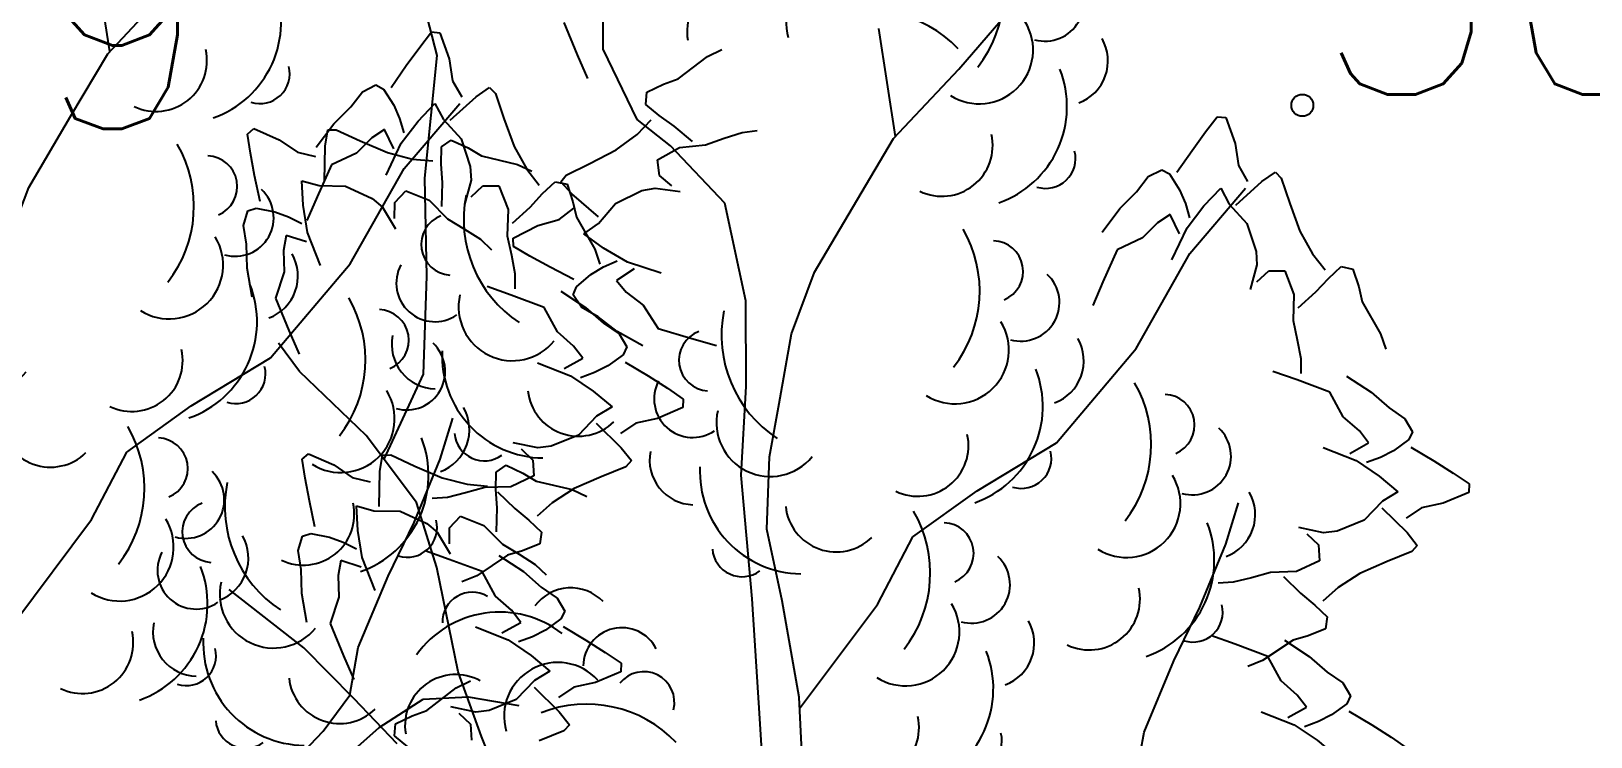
# Model space of a CAD drawing. Extents: x 524954 to 526204, y 9523489 to 9524010.
# Drawn here: x 525999 to 526006.13, y 9523816.6 to 9523819.83 of the extents above; entities that cross this region are included whole.
import ezdxf

# ---------------------------------------------------------------- set-up
doc = ezdxf.new("R2010")
doc.units = 0
doc.header["$PDMODE"] = 33
doc.header["$PDSIZE"] = 0.1
doc.linetypes.add('ACAD_ISO12W100', pattern=[21, 12, -3, 0, -3, 0, -3])
for name, color, linetype in [('Arbre', 34, 'ACAD_ISO12W100'), ('TopoAlt', 3, 'Continuous'), ('TOPOJIS', 7, 'Continuous')]:
    doc.layers.add(name, color=color, linetype=linetype)
doc.styles.add('Simplex 1.0', font='Simplex.shx', dxfattribs={"width": 0.99, "height": 1})

# ---------------------------------------------------------------- blocks, each defined once
blk = doc.blocks.new('TCPOINT M')
at = {"color": 0}
blk.add_point((0, 0), dxfattribs=at)
at = {"layer": 'TopoAlt', "style": 'Simplex 1.0', "width": 0.99}
blk.add_attdef('ALT', (0.15, 0.15), '', height=1, dxfattribs=at)
blk = doc.blocks.new('v088')
at = {"linetype": 'Continuous'}
for p, q in [((-0.9911, 10.5198), (-0.9914, 10.8307)), ((0.6339, 10.4293), (0.9679, 10.8157)), ((-1.7492, 10.4915), (-1.8168, 10.7513)), ((-1.1708, 10.642), (-1.1094, 10.4942)), ((0.3448, 10.1217), (0.2693, 10.6145)), ((-1.8059, 9.9306), (-1.7492, 10.4915)), ((-1.1094, 10.4942), (-1.0628, 10.3867)), ((-0.8352, 10.1996), (-0.9911, 10.5198)), ((-0.648, 10.3846), (-0.514, 10.4875)), ((-0.514, 10.4875), (-0.4484, 10.5194)), ((0.3358, 10.1122), (0.6339, 10.4293)), ((-0.7912, 10.3231), (-0.7146, 10.3603)), ((-0.7146, 10.3603), (-0.648, 10.3846)), ((-0.7957, 10.2682), (-0.7912, 10.3231)), ((-0.7348, 10.218), (-0.7957, 10.2682)), ((-0.8359, 10.1311), (-0.7709, 10.1978)), ((-0.6834, 10.0784), (-0.8352, 10.1996)), ((-0.6662, 10.1688), (-0.7348, 10.218)), ((1.7617, 10.1424), (1.8156, 10.2117)), ((1.8156, 10.2117), (1.8541, 10.2078)), ((1.8541, 10.2078), (1.8964, 10.0886)), ((-2.6162, 10.1323), (-2.587, 10.1577)), ((-2.6028, 10.0456), (-2.6162, 10.1323)), ((-2.587, 10.1577), (-2.4712, 10.1066)), ((-2.2608, 10.0773), (-2.2494, 10.1511)), ((-2.2494, 10.1511), (-2.2113, 10.1522)), ((-2.2113, 10.1522), (-2.101, 10.101)), ((-0.9313, 10.0604), (-0.8359, 10.1311)), ((-0.5833, 10.0982), (-0.6662, 10.1688)), ((-0.4378, 10.1134), (-0.3559, 10.1397)), ((-0.3559, 10.1397), (-0.2873, 10.1487)), ((1.7002, 10.0578), (1.7617, 10.1424)), ((-2.4712, 10.1066), (-2.3879, 10.0492)), ((-2.3879, 10.0492), (-2.3057, 10.0298)), ((-2.2643, 9.9167), (-2.2608, 10.0773)), ((-2.101, 10.101), (-1.977, 10.0475)), ((-1.7305, 9.9947), (-1.7301, 10.0737)), ((-1.7301, 10.0737), (-1.6848, 10.1049)), ((-1.6848, 10.1049), (-1.6075, 10.069)), ((-1.6075, 10.069), (-1.5466, 10.0327)), ((-1.0512, 9.9981), (-0.9313, 10.0604)), ((-0.7431, 10.0152), (-0.6418, 10.0712)), ((-0.4354, 9.8162), (-0.6834, 10.0784)), ((-0.6418, 10.0712), (-0.5231, 10.0829)), ((-0.5231, 10.0829), (-0.4378, 10.1134)), ((0.1676, 9.8288), (0.3358, 10.1122)), ((1.631, 9.9578), (1.7002, 10.0578)), ((1.8964, 10.0886), (1.9118, 9.9886)), ((-2.5835, 9.9428), (-2.6028, 10.0456)), ((-1.977, 10.0475), (-1.8618, 10.0181)), ((-1.8618, 10.0181), (-1.7691, 10.0099)), ((-1.7254, 9.9105), (-1.7305, 9.9947)), ((-1.5466, 10.0327), (-1.3822, 9.9939)), ((-1.3822, 9.9939), (-1.316, 9.9632)), ((-1.1606, 9.945), (-1.0512, 9.9981)), ((-0.7336, 9.9427), (-0.7431, 10.0152)), ((1.9118, 9.9886), (1.9541, 9.9155)), ((-2.5582, 9.8238), (-2.5835, 9.9428)), ((-2.3678, 9.9191), (-2.2883, 9.8969)), ((-2.3619, 9.8077), (-2.3678, 9.9191)), ((-1.7966, 9.483), (-1.8059, 9.9306)), ((-1.7277, 9.8016), (-1.7254, 9.9105)), ((-1.1838, 9.9148), (-1.1606, 9.945)), ((-1.1339, 9.8592), (-1.1838, 9.9148)), ((-0.677, 9.8958), (-0.7336, 9.9427)), ((1.4463, 9.8693), (1.5002, 9.9386)), ((1.5002, 9.9386), (1.5617, 9.9693)), ((1.5617, 9.9693), (1.5963, 9.9501)), ((1.5963, 9.9501), (1.6425, 9.877)), ((1.9002, 9.8078), (2.0195, 9.9155)), ((2.0195, 9.9155), (2.081, 9.9578)), ((2.081, 9.9578), (2.1079, 9.9309)), ((2.1079, 9.9309), (2.1464, 9.8155)), ((-2.2883, 9.8969), (-2.1685, 9.895)), ((-2.1685, 9.895), (-2.0471, 9.8386)), ((-2.0471, 9.8386), (-1.9997, 9.7992)), ((-1.9432, 9.8199), (-1.893, 9.873)), ((-1.893, 9.873), (-1.7856, 9.8299)), ((-1.0116, 9.755), (-1.1339, 9.8592)), ((-0.9342, 9.8156), (-0.8138, 9.874)), ((-0.8138, 9.874), (-0.7533, 9.8858)), ((-0.7533, 9.8858), (-0.6387, 9.8698)), ((1.3694, 9.7924), (1.4463, 9.8693)), ((1.6425, 9.877), (1.6694, 9.8155)), ((1.6901, 9.587), (1.945, 9.8846)), ((1.7541, 9.8039), (1.831, 9.8847)), ((1.831, 9.8847), (1.8695, 9.8116)), ((-2.634, 9.7155), (-2.6142, 9.7814)), ((-2.6142, 9.7814), (-2.5764, 9.7933)), ((-2.5764, 9.7933), (-2.4916, 9.7768)), ((-2.4916, 9.7768), (-2.4283, 9.7541)), ((-2.3419, 9.6831), (-2.3619, 9.8077)), ((-1.9997, 9.7992), (-1.9397, 9.7002)), ((-1.9438, 9.7464), (-1.9432, 9.8199)), ((-1.7856, 9.8299), (-1.7015, 9.7452)), ((-1.1923, 9.7429), (-1.1254, 9.7944)), ((-1.0114, 9.724), (-0.9342, 9.8156)), ((-0.339, 9.3704), (-0.4354, 9.8162)), ((-0.0246, 9.5014), (0.1676, 9.8288)), ((1.2886, 9.6847), (1.3694, 9.7924)), ((1.6002, 9.7655), (1.5425, 9.727)), ((1.6425, 9.677), (1.6002, 9.7655)), ((1.6694, 9.8155), (1.6887, 9.7501)), ((1.6771, 9.7039), (1.7541, 9.8039)), ((1.8695, 9.8116), (1.9502, 9.7232)), ((2.1464, 9.8155), (2.1926, 9.6885)), ((-2.6206, 9.6288), (-2.634, 9.7155)), ((-2.4283, 9.7541), (-2.3676, 9.7232)), ((-1.7015, 9.7452), (-1.624, 9.6985)), ((-1.624, 9.6985), (-1.5519, 9.6516)), ((-1.4022, 9.6572), (-1.2895, 9.7147)), ((-1.2895, 9.7147), (-1.1923, 9.7429)), ((-1.0789, 9.6763), (-1.0114, 9.724)), ((1.5425, 9.727), (1.4733, 9.6578)), ((1.6079, 9.5578), (1.6771, 9.7039)), ((1.9502, 9.7232), (1.9925, 9.5962)), ((-2.6175, 9.52), (-2.6206, 9.6288)), ((-2.4395, 9.6694), (-2.4511, 9.6011)), ((-2.3461, 9.6395), (-2.4395, 9.6694)), ((-2.2831, 9.5325), (-2.3419, 9.6831)), ((-1.5519, 9.6516), (-1.5015, 9.6041)), ((-1.401, 9.6186), (-1.4022, 9.6572)), ((-0.9888, 9.6106), (-1.0789, 9.6763)), ((1.4733, 9.6578), (1.3579, 9.6039)), ((2.1926, 9.6885), (2.2503, 9.5847)), ((-2.4511, 9.6011), (-2.4483, 9.5032)), ((-1.3254, 9.5742), (-1.401, 9.6186)), ((-1.2335, 9.5242), (-1.3254, 9.5742)), ((-0.9892, 9.5252), (-0.9269, 9.5527)), ((-0.8796, 9.5473), (-0.9888, 9.6106)), ((1.3579, 9.6039), (1.2925, 9.4577)), ((1.4442, 9.1527), (1.6901, 9.587)), ((1.9925, 9.5962), (1.9964, 9.5347)), ((2.2503, 9.5847), (2.308, 9.5116)), ((-2.5946, 9.3874), (-2.6175, 9.52)), ((-2.4483, 9.5032), (-2.4883, 9.3823)), ((-1.8121, 9.0349), (-1.7966, 9.483)), ((-1.1253, 9.4685), (-1.2335, 9.5242)), ((-1.1132, 9.4352), (-1.0467, 9.4905)), ((-1.0467, 9.4905), (-0.9892, 9.5252)), ((-0.8484, 9.5165), (-0.9306, 9.463)), ((-0.7257, 9.4976), (-0.8796, 9.5473)), ((-0.1306, 9.2193), (-0.0246, 9.5014)), ((1.9964, 9.5347), (1.9656, 9.4231)), ((1.9964, 9.4577), (2.0502, 9.5077)), ((2.0502, 9.5077), (2.1233, 9.5077)), ((2.1233, 9.5077), (2.1656, 9.4)), ((2.3233, 9.4731), (2.381, 9.527)), ((2.381, 9.527), (2.4349, 9.5154)), ((2.4349, 9.5154), (2.4618, 9.4347)), ((-1.1278, 9.3984), (-1.1132, 9.4352)), ((-0.9306, 9.463), (-0.885, 9.4108)), ((-0.885, 9.4108), (-0.8073, 9.3511)), ((1.2925, 9.4577), (1.2463, 9.35)), ((2.1849, 9.3385), (2.2657, 9.4116)), ((2.2657, 9.4116), (2.3233, 9.4731)), ((2.4618, 9.4347), (2.4772, 9.3654)), ((-2.4883, 9.3823), (-2.4269, 9.2344)), ((-1.0892, 9.3413), (-1.1278, 9.3984)), ((-1.0136, 9.2969), (-1.0892, 9.3413)), ((-0.8073, 9.3511), (-0.7389, 9.2437)), ((-0.337, 8.9787), (-0.339, 9.3704)), ((2.1656, 9.4), (2.1618, 9.2808)), ((2.4772, 9.3654), (2.5618, 9.2193)), ((-0.9273, 9.2307), (-1.0136, 9.2969)), ((2.1618, 9.2808), (2.181, 9.1923)), ((-2.4269, 9.2344), (-2.3802, 9.1269)), ((-0.81, 9.1646), (-0.9273, 9.2307)), ((-0.7389, 9.2437), (-0.5855, 9.1979)), ((-0.5855, 9.1979), (-0.4727, 9.1661)), ((-0.1861, 8.901), (-0.1306, 9.2193)), ((2.5618, 9.2193), (2.5849, 9.15)), ((-2.3783, 9.048), (-2.4742, 9.1766)), ((1.08, 8.7222), (1.4442, 9.1527)), ((2.181, 9.1923), (2.1964, 9.1077)), ((2.1964, 9.1077), (2.1964, 9.0385)), ((-2.0737, 8.7558), (-2.3783, 9.048)), ((-1.992, 8.6473), (-1.8121, 9.0349)), ((2.1801, 9.009), (2.0697, 9.0483)), ((2.3301, 8.953), (2.1801, 9.009)), ((2.4064, 9.0272), (2.519, 8.9533)), ((-0.3597, 8.574), (-0.337, 8.9787)), ((2.3912, 8.8412), (2.3301, 8.953)), ((2.519, 8.9533), (2.6006, 8.8814)), ((-0.2308, 8.6575), (-0.1861, 8.901)), ((2.4646, 8.7765), (2.3912, 8.8412)), ((2.6006, 8.8814), (2.6731, 8.832)), ((2.5067, 8.7213), (2.4646, 8.7765)), ((2.6731, 8.832), (2.7077, 8.7725)), ((2.7077, 8.7725), (2.6907, 8.7368)), ((-1.8434, 8.4497), (-2.0737, 8.7558)), ((0.7177, 8.5032), (1.08, 8.7222)), ((2.2998, 8.7005), (2.4501, 8.6406)), ((2.421, 8.6735), (2.5067, 8.7213)), ((2.6907, 8.7368), (2.6207, 8.6861)), ((2.7005, 8.7027), (2.8047, 8.6399)), ((-2.3661, 8.6466), (-2.3369, 8.6719)), ((-2.3527, 8.5599), (-2.3661, 8.6466)), ((-2.3369, 8.6719), (-2.2212, 8.6209)), ((-2.0108, 8.5916), (-1.9993, 8.6654)), ((-1.9993, 8.6654), (-1.9613, 8.6665)), ((-1.9613, 8.6665), (-1.8509, 8.6153)), ((-0.2426, 8.3277), (-0.2308, 8.6575)), ((2.4501, 8.6406), (2.5548, 8.5702)), ((2.5609, 8.6554), (2.4969, 8.632)), ((2.6207, 8.6861), (2.5609, 8.6554)), ((2.8047, 8.6399), (2.8931, 8.5838)), ((-2.3334, 8.4571), (-2.3527, 8.5599)), ((-2.2212, 8.6209), (-2.1379, 8.5634)), ((-2.1379, 8.5634), (-2.0557, 8.544)), ((-2.0143, 8.4309), (-2.0108, 8.5916)), ((-1.8509, 8.6153), (-1.7269, 8.5617)), ((-1.7269, 8.5617), (-1.6118, 8.5324)), ((-1.4805, 8.509), (-1.4801, 8.5879)), ((-1.4801, 8.5879), (-1.4347, 8.6192)), ((-1.4347, 8.6192), (-1.3575, 8.5833)), ((-1.3575, 8.5833), (-1.2966, 8.547)), ((-0.3105, 8.0091), (-0.3597, 8.574)), ((2.5548, 8.5702), (2.6402, 8.4985)), ((2.8931, 8.5838), (2.9656, 8.5345)), ((-1.6118, 8.5324), (-1.519, 8.5242)), ((-1.4754, 8.4248), (-1.4805, 8.509)), ((-1.2966, 8.547), (-1.1322, 8.5082)), ((-1.1322, 8.5082), (-1.066, 8.4775)), ((0.4236, 8.2918), (0.7177, 8.5032)), ((2.6402, 8.4985), (2.5697, 8.4555)), ((2.9641, 8.4958), (2.8478, 8.4461)), ((2.9656, 8.5345), (2.9641, 8.4958)), ((-2.3082, 8.3381), (-2.3334, 8.4571)), ((-2.1178, 8.4334), (-2.0382, 8.4112)), ((-2.1118, 8.322), (-2.1178, 8.4334)), ((-2.0382, 8.4112), (-1.9184, 8.4092)), ((-1.7501, 8.1531), (-1.8434, 8.4497)), ((-1.4776, 8.3159), (-1.4754, 8.4248)), ((1.8546, 8.2596), (1.9129, 8.4473)), ((2.5697, 8.4555), (2.4865, 8.3693)), ((2.5678, 8.4245), (2.6828, 8.3123)), ((2.749, 8.4244), (2.6787, 8.3776)), ((2.8478, 8.4461), (2.749, 8.4244)), ((-1.9184, 8.4092), (-1.7971, 8.3529)), ((-1.7971, 8.3529), (-1.7497, 8.3134)), ((-1.6931, 8.3341), (-1.643, 8.3873)), ((-1.643, 8.3873), (-1.5356, 8.3441)), ((-1.5356, 8.3441), (-1.4515, 8.2595)), ((2.4865, 8.3693), (2.3625, 8.3191)), ((-2.384, 8.2298), (-2.3641, 8.2956)), ((-2.3641, 8.2956), (-2.3264, 8.3076)), ((-2.3264, 8.3076), (-2.2415, 8.291)), ((-2.2415, 8.291), (-2.1783, 8.2684)), ((-2.1783, 8.2684), (-2.1175, 8.2375)), ((-2.0919, 8.1974), (-2.1118, 8.322)), ((-1.7497, 8.3134), (-1.6897, 8.2145)), ((-1.6937, 8.2606), (-1.6931, 8.3341)), ((-0.1735, 7.9995), (-0.2426, 8.3277)), ((0.2621, 7.9837), (0.4236, 8.2918)), ((2.3013, 8.3113), (2.188, 8.335)), ((2.2245, 8.3065), (2.2778, 8.2559)), ((2.3625, 8.3191), (2.3013, 8.3113)), ((2.6828, 8.3123), (2.7289, 8.2536)), ((-2.3706, 8.1431), (-2.384, 8.2298)), ((-2.0331, 8.0467), (-2.0919, 8.1974)), ((-1.4515, 8.2595), (-1.374, 8.2128)), ((-1.374, 8.2128), (-1.3019, 8.1659)), ((1.7363, 7.971), (1.8546, 8.2596)), ((2.2778, 8.2559), (2.2824, 8.183)), ((2.7037, 8.225), (2.591, 8.1793)), ((2.7289, 8.2536), (2.7037, 8.225)), ((-2.3674, 8.0343), (-2.3706, 8.1431)), ((-2.1895, 8.1837), (-2.2011, 8.1153)), ((-2.0961, 8.1537), (-2.1895, 8.1837)), ((-1.6531, 7.6763), (-1.7501, 8.1531)), ((-1.3019, 8.1659), (-1.2515, 8.1184)), ((2.0584, 8.1303), (1.9713, 8.1055)), ((2.1776, 8.1339), (2.0584, 8.1303)), ((2.2824, 8.183), (2.1776, 8.1339)), ((2.4672, 8.1253), (2.3672, 8.0611)), ((2.591, 8.1793), (2.4672, 8.1253)), ((-2.2011, 8.1153), (-2.1982, 8.0174)), ((1.8878, 8.0848), (1.8187, 8.0804)), ((1.9713, 8.1055), (1.8878, 8.0848)), ((2.1174, 8.1109), (2.1954, 8.0349)), ((2.3672, 8.0611), (2.2979, 7.9989)), ((-2.3581, 7.786), (-2.6995, 8.0525)), ((-2.3445, 7.9016), (-2.3674, 8.0343)), ((-2.1982, 8.0174), (-2.2383, 7.8966)), ((-0.2742, 7.4626), (-0.3105, 8.0091)), ((-0.0959, 7.5596), (-0.1735, 7.9995)), ((-0.0934, 7.5087), (0.2621, 7.9837)), ((2.1954, 8.0349), (2.2605, 7.9811)), ((1.617, 7.726), (1.7363, 7.971)), ((2.2605, 7.9811), (2.3179, 7.927)), ((2.3179, 7.927), (2.3098, 7.8725)), ((-2.2383, 7.8966), (-2.1768, 7.7487)), ((1.8965, 7.8022), (1.7861, 7.8414)), ((2.2308, 7.8405), (2.1627, 7.8208)), ((2.3098, 7.8725), (2.2308, 7.8405)), ((-2.1294, 7.5544), (-2.3581, 7.786)), ((2.0465, 7.7461), (1.8965, 7.8022)), ((2.1627, 7.8208), (2.0222, 7.7271)), ((2.1227, 7.8203), (2.2353, 7.7465)), ((-2.1768, 7.7487), (-2.1302, 7.6412)), ((1.4808, 7.3998), (1.617, 7.726)), ((2.0222, 7.7271), (1.9545, 7.6997)), ((2.1075, 7.6343), (2.0465, 7.7461)), ((2.2353, 7.7465), (2.3169, 7.6746)), ((-1.6632, 7.6026), (-1.5976, 7.6345)), ((-1.5474, 7.38), (-1.6531, 7.6763)), ((2.1809, 7.5696), (2.1075, 7.6343)), ((2.3169, 7.6746), (2.3894, 7.6252)), ((-1.9323, 7.3471), (-2.1294, 7.5544)), ((-1.7972, 7.4997), (-1.6632, 7.6026)), ((-0.0745, 7.1309), (-0.0959, 7.5596)), ((2.223, 7.5144), (2.1809, 7.5696)), ((2.3894, 7.6252), (2.424, 7.5657)), ((2.424, 7.5657), (2.407, 7.5299)), ((-1.8638, 7.4754), (-1.7972, 7.4997)), ((2.0162, 7.4937), (2.1664, 7.4338)), ((2.1373, 7.4666), (2.223, 7.5144)), ((2.407, 7.5299), (2.337, 7.4793)), ((2.4169, 7.4959), (2.521, 7.4331)), ((-1.9448, 7.3833), (-1.9404, 7.4382)), ((-1.9404, 7.4382), (-1.8638, 7.4754)), ((-0.2365, 6.8477), (-0.2742, 7.4626)), ((2.1664, 7.4338), (2.2711, 7.3633)), ((2.2772, 7.4485), (2.2132, 7.4252)), ((2.337, 7.4793), (2.2772, 7.4485)), ((2.521, 7.4331), (2.6094, 7.377)), ((-1.8839, 7.3331), (-1.9448, 7.3833)), ((-1.4491, 7.1395), (-1.5474, 7.38)), ((1.4418, 7.1813), (1.4808, 7.3998)), ((2.2711, 7.3633), (2.3565, 7.2916)), ((2.6094, 7.377), (2.6819, 7.3276)), ((2.3565, 7.2916), (2.286, 7.2486)), ((2.6805, 7.289), (2.5641, 7.2392)), ((2.6819, 7.3276), (2.6805, 7.289)), ((2.286, 7.2486), (2.2028, 7.1624)), ((2.2841, 7.2177), (2.3991, 7.1055)), ((2.4653, 7.2176), (2.395, 7.1707)), ((2.5641, 7.2392), (2.4653, 7.2176)), ((1.3209, 7.0171), (1.4418, 7.1813)), ((1.5755, 7.0348), (1.778, 7.1634)), ((1.778, 7.1634), (1.983, 7.1739)), ((2.0176, 7.1045), (1.9044, 7.1282)), ((1.983, 7.1739), (2.2139, 7.1352)), ((2.2028, 7.1624), (2.0788, 7.1122)), ((1.9408, 7.0996), (1.9941, 7.049)), ((2.0788, 7.1122), (2.0176, 7.1045)), ((2.3991, 7.1055), (2.4452, 7.0467)), ((1.0227, 6.7061), (1.3209, 7.0171)), ((1.3557, 6.8374), (1.5755, 7.0348)), ((1.9941, 7.049), (1.9988, 6.9761)), ((2.4201, 7.0181), (2.3073, 6.9725)), ((2.4452, 7.0467), (2.4201, 7.0181))]:
    blk.add_line(p, q, dxfattribs=at)
for centre, major_axis, start_param, end_param in [((0.2754, 10.7857), (0.3995, 0.3995), 4.836335, 6.022049), ((0.0911, 10.6412), (0.1741, 0.1741), 6.236163, 8.918901), ((-0.3757, 10.5998), (0.1641, 0.1641), 0.282297, 2.520721), ((1.0287, 10.7332), (-0.1246, 0.1246), 2.081137, 4.744996), ((0.2226, 10.1318), (-0.3995, 0.3995), 4.689978, 5.875693), ((0.7276, 10.5169), (-0.1741, 0.1741), 1.793126, 4.475865), ((1.1114, 10.4666), (-0.1445, 0.1445), 2.713295, 4.448408), ((0.6623, 10.2582), (-0.3298, 0.3298), 2.69514, 4.302022), ((0.5573, 10.0804), (0.1641, 0.1641), 3.478918, 5.717341), ((1.0314, 10.0206), (0.0964, 0.0964), 3.62262, 5.745019), ((-1.0632, 9.7428), (0.3995, 0.3995), 2.158504, 3.344219), ((-1.6825, 9.6282), (-0.099, 0.099), -0.421529, 2.292047), ((0.1648, 9.4153), (0.3995, 0.3995), 4.836335, 6.022049), ((0.7881, 9.5054), (-0.099, 0.099), 2.746913, 5.46049), ((-1.7599, 9.4514), (-0.1246, 0.1246), 0.293965, 2.957824), ((0.9181, 9.3628), (0.1246, 0.1246), 3.651933, 6.315792), ((-1.4053, 9.3432), (0.1741, 0.1741), 2.133893, 4.816631), ((0.1148, 9.2139), (-0.3995, 0.3995), 0.587708, 1.773422), ((0.617, 9.1466), (-0.1741, 0.1741), 1.793126, 4.475865), ((-1.7527, 9.1724), (-0.1445, 0.1445), 0.590553, 2.325666), ((-0.5045, 9.0993), (0.099, 0.099), 1.149268, 3.862844), ((1.0008, 9.0963), (-0.1445, 0.1445), 2.713295, 4.448408), ((-1.2605, 9.1191), (0.3298, 0.3298), 2.307735, 3.914618), ((0.5518, 8.8878), (-0.3298, 0.3298), 2.69514, 4.302022), ((-0.5819, 8.9225), (0.1246, 0.1246), 1.864761, 4.52862), ((0.9486, 8.7133), (-0.3995, 0.3995), 3.265538, 4.451253), ((-1.1039, 8.9843), (0.1641, 0.1641), 2.463212, 4.701636), ((1.5719, 8.8034), (0.099, 0.099), 4.31771, 7.031286), ((-0.2273, 8.8143), (0.1741, 0.1741), 2.133893, 4.816631), ((1.7019, 8.6608), (0.1246, 0.1246), 3.651933, 6.315792), ((-1.5338, 8.7756), (0.0964, 0.0964), 2.435534, 4.557933), ((0.4467, 8.71), (-0.1641, 0.1641), 1.908121, 4.146545), ((-0.5746, 8.6435), (0.1445, 0.1445), 2.161349, 3.896462), ((0.9208, 8.6502), (0.0964, 0.0964), 3.62262, 5.745019), ((-0.0825, 8.5902), (0.3298, 0.3298), 2.307735, 3.914618), ((1.4008, 8.4446), (0.1741, 0.1741), 3.363922, 6.046661), ((-2.1547, 8.4302), (0.3995, 0.3995), 2.158504, 3.344219), ((1.7845, 8.3943), (-0.1445, 0.1445), 2.713295, 4.448408), ((-2.774, 8.3155), (-0.099, 0.099), -0.421529, 2.292047), ((0.0741, 8.4554), (0.1641, 0.1641), 2.463212, 4.701636), ((-0.0612, 8.1267), (-0.3995, 0.3995), 3.265538, 4.451253), ((0.5622, 8.2168), (0.099, 0.099), 4.31771, 7.031286), ((1.3355, 8.1858), (-0.3298, 0.3298), 2.69514, 4.302022), ((-2.8514, 8.1388), (-0.1246, 0.1246), 0.293965, 2.957824), ((-0.3558, 8.2467), (0.0964, 0.0964), 2.435534, 4.557933), ((0.6922, 8.0742), (-0.1246, 0.1246), 2.081137, 4.744996), ((-2.4968, 8.0306), (0.1741, 0.1741), 2.133893, 4.816631), ((-1.1385, 7.8551), (-0.1445, 0.1445), 4.692823, 6.427936), ((1.2305, 8.008), (0.1641, 0.1641), 3.478918, 5.717341), ((-1.5891, 7.9031), (0.0964, 0.0964), 0.254619, 2.377018), ((0.391, 7.858), (0.1741, 0.1741), 3.363922, 6.046661), ((-1.4642, 7.4823), (0.3298, 0.3298), 0.12682, 1.733702), ((1.7045, 7.9482), (-0.0964, 0.0964), 2.051824, 4.174223), ((-2.8441, 7.8598), (-0.1445, 0.1445), 0.590553, 2.325666), ((-0.9057, 7.7012), (0.1246, 0.1246), 5.967031, 8.63089), ((0.7748, 7.8077), (-0.1445, 0.1445), 2.713295, 4.448408), ((-2.352, 7.8064), (0.3298, 0.3298), 2.307735, 3.914618), ((0.3258, 7.5992), (0.3298, 0.3298), 4.265936, 5.872819), ((-1.1975, 7.4726), (-0.1741, 0.1741), 4.665366, 7.348105), ((-2.1954, 7.6717), (0.1641, 0.1641), 2.463212, 4.701636), ((-1.6643, 7.4312), (-0.1641, 0.1641), -1.288499, 0.949924), ((-0.8052, 7.5365), (-0.099, 0.099), 3.680741, 6.394318), ((-1.0661, 6.9632), (-0.3995, 0.3995), 4.689978, 5.875693), ((-2.6253, 7.463), (0.0964, 0.0964), 2.435534, 4.557933), ((0.2207, 7.4214), (0.1641, 0.1641), 3.478918, 5.717341), ((0.6948, 7.3616), (-0.0964, 0.0964), 2.051824, 4.174223)]:
    blk.add_ellipse(centre, major_axis=major_axis, ratio=1, start_param=start_param, end_param=end_param, dxfattribs=at)

msp = doc.modelspace()

# ---------------------------------------------------------------- block references
at = {"layer": 'Arbre'}
for p in [(525999.0144, 9523809.6126, 303.85), (526002.605, 9523809.2251, 303.85)]:
    msp.add_blockref('v088', p, dxfattribs=at)
at = {"layer": 'TOPOJIS'}
ref = msp.add_blockref('TCPOINT M', (526004.8092, 9523819.4887, 304.89), dxfattribs=at)
ref.add_attrib('ALT', '304.89', (526004.8592, 9523819.5387, 304.89), dxfattribs={"layer": 'TopoAlt', "height": 1, "style": 'Simplex 1.0', "width": 0.99})
ref = msp.add_blockref('TCPOINT M', (525995.1212, 9523819.3316, 304.49), dxfattribs=at)
ref.add_attrib('ALT', '304.49', (525995.1712, 9523819.3816, 304.49), dxfattribs={"layer": 'TopoAlt', "height": 1, "style": 'Simplex 1.0', "width": 0.99})

doc.saveas('drawing.dxf')
